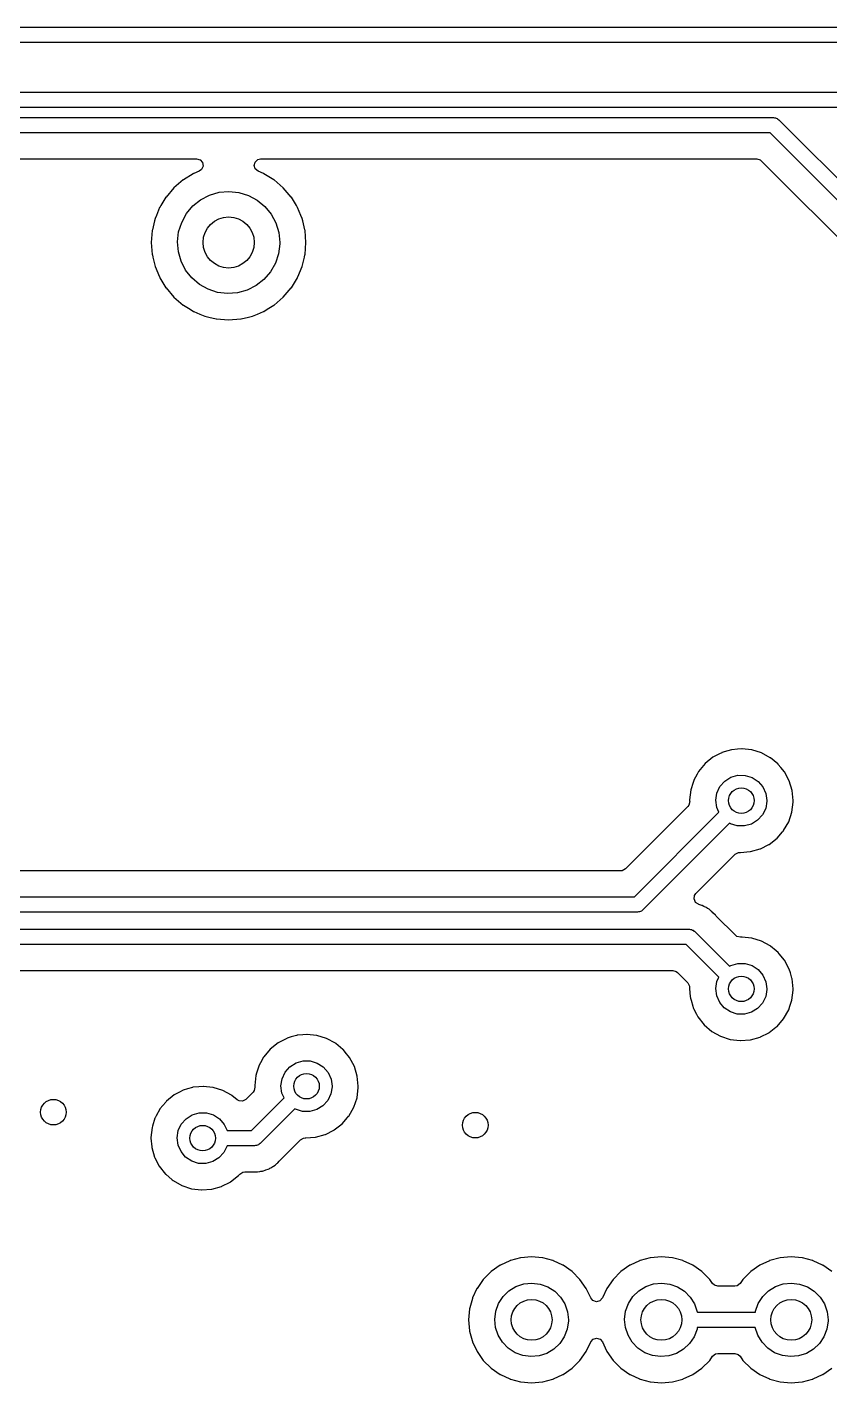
# Model space of a CAD drawing. Extents: x 123 to 292, y -246 to -33.
# Drawn here: x 251.58 to 267.29, y -59.91 to -33.38 of the extents above; entities that cross this region are included whole.
import ezdxf

# ---------------------------------------------------------------- set-up
doc = ezdxf.new("R2010")
doc.units = 0
doc.layers.add('BLACK', color=7, linetype='CONTINUOUS')

msp = doc.modelspace()

# ---------------------------------------------------------------- linework, layer by layer
at = {"layer": 'BLACK', "linetype": 'CONTINUOUS'}
for p, q in [((128.016, -33.378), (281.94, -33.378)), ((281.878, -33.678), (128.078, -33.678)), ((129.286, -34.648), (279.527, -34.648)), ((279.465, -34.948), (129.348, -34.948)), ((145.316, -35.1475), (266.184, -35.1475)), ((266.184, -35.1475), (266.203, -35.1526)), ((266.203, -35.1526), (266.222, -35.1526)), ((266.222, -35.1526), (266.239, -35.1625)), ((266.239, -35.1625), (266.259, -35.1676)), ((266.259, -35.1676), (266.272, -35.1816)), ((266.272, -35.1816), (266.29, -35.1914)), ((266.29, -35.1914), (270.916, -39.8181)), ((266.121, -35.4475), (145.379, -35.4475)), ((270.705, -40.0313), (266.121, -35.4475)), ((240.91, -35.956), (254.898, -35.956)), ((254.898, -35.956), (254.966, -35.976)), ((254.966, -35.976), (255.013, -36.0297)), ((255.013, -36.0297), (255.023, -36.0999)), ((256.024, -36.0865), (256.041, -36.0177)), ((256.041, -36.0177), (256.093, -35.9693)), ((256.093, -35.9693), (256.15, -35.956)), ((256.15, -35.956), (265.859, -35.956)), ((265.859, -35.956), (265.927, -35.976)), ((265.927, -35.976), (265.948, -35.9929)), ((265.948, -35.9929), (270.096, -40.1409)), ((254.833, -36.2463), (254.639, -36.3652)), ((254.837, -36.2438), (254.833, -36.2463)), ((254.842, -36.2419), (254.837, -36.2438)), ((254.946, -36.1984), (254.842, -36.2419)), ((254.842, -36.2419), (254.842, -36.2419)), ((254.994, -36.1645), (254.946, -36.1984)), ((255.023, -36.0999), (254.994, -36.1645)), ((256.046, -36.1539), (256.024, -36.0865)), ((256.102, -36.1984), (256.046, -36.1539)), ((256.206, -36.2419), (256.102, -36.1984)), ((256.211, -36.2438), (256.206, -36.2419)), ((256.206, -36.2419), (256.206, -36.2419)), ((256.215, -36.2463), (256.211, -36.2438)), ((256.409, -36.3652), (256.215, -36.2463)), ((254.454, -36.522), (254.3, -36.7026)), ((254.635, -36.3678), (254.454, -36.522)), ((254.639, -36.3652), (254.635, -36.3678)), ((254.639, -36.3652), (254.639, -36.3652)), ((255.149, -36.6648), (255.337, -36.6097)), ((255.337, -36.6097), (255.531, -36.592)), ((255.531, -36.592), (255.725, -36.6124)), ((256.413, -36.3678), (256.409, -36.3652)), ((256.409, -36.3652), (256.409, -36.3652)), ((256.594, -36.522), (256.413, -36.3678)), ((256.748, -36.7026), (256.594, -36.522)), ((254.197, -36.871), (254.176, -36.905)), ((254.297, -36.7068), (254.197, -36.871)), ((254.3, -36.7026), (254.297, -36.7068)), ((254.297, -36.7068), (254.297, -36.7068)), ((254.824, -36.8775), (254.976, -36.7552)), ((254.976, -36.7552), (255.149, -36.6648)), ((255.725, -36.6124), (255.912, -36.6701)), ((255.912, -36.6701), (256.083, -36.763)), ((256.083, -36.763), (256.234, -36.8874)), ((256.751, -36.7068), (256.748, -36.7026)), ((256.851, -36.871), (256.751, -36.7068)), ((256.751, -36.7068), (256.751, -36.7068)), ((256.872, -36.905), (256.851, -36.871)), ((254.085, -37.1244), (254.075, -37.1656)), ((254.11, -37.0643), (254.085, -37.1244)), ((254.174, -36.9096), (254.11, -37.0643)), ((254.176, -36.905), (254.174, -36.9096)), ((254.174, -36.9096), (254.174, -36.9096)), ((254.605, -37.1981), (254.699, -37.027)), ((254.699, -37.027), (254.824, -36.8775)), ((256.234, -36.8874), (256.357, -37.0386)), ((256.357, -37.0386), (256.449, -37.2109)), ((256.874, -36.9096), (256.872, -36.905)), ((256.938, -37.0643), (256.874, -36.9096)), ((256.874, -36.9096), (256.874, -36.9096)), ((256.963, -37.1244), (256.938, -37.0643)), ((256.973, -37.1656), (256.963, -37.1244)), ((254.029, -37.3553), (254.011, -37.592)), ((254.032, -37.345), (254.029, -37.3553)), ((254.075, -37.1656), (254.032, -37.345)), ((254.524, -37.578), (254.546, -37.3841)), ((254.546, -37.3841), (254.605, -37.1981)), ((256.449, -37.2109), (256.505, -37.3978)), ((256.505, -37.3978), (256.524, -37.592)), ((257.016, -37.345), (256.973, -37.1656)), ((257.019, -37.3553), (257.016, -37.345)), ((257.037, -37.592), (257.019, -37.3553)), ((254.011, -37.592), (254.029, -37.8287)), ((254.54, -37.7725), (254.524, -37.578)), ((256.524, -37.6199), (256.499, -37.8135)), ((256.524, -37.592), (256.524, -37.6199)), ((257.019, -37.8287), (257.037, -37.592)), ((254.029, -37.8287), (254.031, -37.8335)), ((254.031, -37.8335), (254.031, -37.8335)), ((254.031, -37.8335), (254.042, -37.8828)), ((254.042, -37.8828), (254.085, -38.0596)), ((254.594, -37.9601), (254.54, -37.7725)), ((256.499, -37.8135), (256.438, -37.9987)), ((256.963, -38.0596), (257.006, -37.8828)), ((257.006, -37.8828), (257.017, -37.8335)), ((257.017, -37.8335), (257.019, -37.8287)), ((257.017, -37.8335), (257.017, -37.8335)), ((254.085, -38.0596), (254.087, -38.0642)), ((254.087, -38.0642), (254.087, -38.0642)), ((254.087, -38.0642), (254.171, -38.2671)), ((254.683, -38.1337), (254.594, -37.9601)), ((254.805, -38.2867), (254.683, -38.1337)), ((256.341, -38.1684), (256.214, -38.3162)), ((256.438, -37.9987), (256.341, -38.1684)), ((256.877, -38.2671), (256.961, -38.0642)), ((256.961, -38.0642), (256.963, -38.0596)), ((256.961, -38.0642), (256.961, -38.0642)), ((254.171, -38.2671), (254.176, -38.279)), ((254.176, -38.279), (254.178, -38.2832)), ((254.178, -38.2832), (254.297, -38.4772)), ((254.953, -38.4131), (254.805, -38.2867)), ((255.124, -38.5084), (254.953, -38.4131)), ((256.06, -38.4363), (255.886, -38.5243)), ((256.214, -38.3162), (256.06, -38.4363)), ((256.751, -38.4772), (256.87, -38.2832)), ((256.87, -38.2832), (256.872, -38.279)), ((256.872, -38.279), (256.877, -38.2671)), ((254.297, -38.4772), (254.297, -38.4772)), ((254.297, -38.4772), (254.3, -38.4814)), ((254.3, -38.4814), (254.454, -38.662)), ((254.454, -38.662), (254.635, -38.8162)), ((255.309, -38.5687), (255.124, -38.5084)), ((255.503, -38.5918), (255.309, -38.5687)), ((255.698, -38.5768), (255.503, -38.5918)), ((255.886, -38.5243), (255.698, -38.5768)), ((256.413, -38.8162), (256.594, -38.662)), ((256.594, -38.662), (256.748, -38.4814)), ((256.748, -38.4814), (256.751, -38.4772)), ((256.751, -38.4772), (256.751, -38.4772)), ((254.635, -38.8162), (254.639, -38.8188)), ((254.639, -38.8188), (254.639, -38.8188)), ((254.639, -38.8188), (254.771, -38.8996)), ((254.771, -38.8996), (254.837, -38.9402)), ((254.837, -38.9402), (254.842, -38.9421)), ((254.842, -38.9421), (254.842, -38.9421)), ((254.842, -38.9421), (254.962, -38.9919)), ((254.962, -38.9919), (255.056, -39.0311)), ((255.992, -39.0311), (256.086, -38.9919)), ((256.086, -38.9919), (256.206, -38.9421)), ((256.206, -38.9421), (256.211, -38.9402)), ((256.206, -38.9421), (256.206, -38.9421)), ((256.211, -38.9402), (256.277, -38.8996)), ((256.277, -38.8996), (256.409, -38.8188)), ((256.409, -38.8188), (256.413, -38.8162)), ((256.409, -38.8188), (256.409, -38.8188)), ((255.056, -39.0311), (255.137, -39.0504)), ((255.137, -39.0504), (255.282, -39.0854)), ((255.282, -39.0854), (255.282, -39.0854)), ((255.282, -39.0854), (255.287, -39.0865)), ((255.287, -39.0865), (255.524, -39.1052)), ((255.524, -39.1052), (255.761, -39.0865)), ((255.761, -39.0865), (255.766, -39.0854)), ((255.766, -39.0854), (255.911, -39.0504)), ((255.766, -39.0854), (255.766, -39.0854)), ((255.911, -39.0504), (255.992, -39.0311)), ((265.002, -47.666), (264.848, -47.79)), ((265.129, -47.5995), (265.002, -47.666)), ((265.172, -47.5773), (265.129, -47.5995)), ((265.177, -47.5744), (265.172, -47.5773)), ((265.172, -47.5773), (265.172, -47.5773)), ((265.291, -47.5411), (265.177, -47.5744)), ((265.361, -47.5203), (265.291, -47.5411)), ((265.367, -47.5186), (265.361, -47.5203)), ((265.361, -47.5203), (265.361, -47.5203)), ((265.373, -47.518), (265.367, -47.5186)), ((265.482, -47.5082), (265.373, -47.518)), ((265.373, -47.518), (265.373, -47.518)), ((265.564, -47.5006), (265.482, -47.5082)), ((265.57, -47.5013), (265.564, -47.5006)), ((265.755, -47.5207), (265.57, -47.5013)), ((265.57, -47.5013), (265.57, -47.5013)), ((265.761, -47.5213), (265.755, -47.5207)), ((265.755, -47.5207), (265.755, -47.5207)), ((265.95, -47.5798), (265.761, -47.5213)), ((266.124, -47.6739), (265.95, -47.5798)), ((266.128, -47.6778), (266.124, -47.6739)), ((266.27, -47.7947), (266.128, -47.6778)), ((266.128, -47.6778), (266.128, -47.6778)), ((264.69, -47.9984), (264.626, -48.1148)), ((264.718, -47.9469), (264.69, -47.9984)), ((264.721, -47.9415), (264.718, -47.9469)), ((264.718, -47.9469), (264.718, -47.9469)), ((264.848, -47.79), (264.721, -47.9415)), ((266.276, -47.7999), (266.27, -47.7947)), ((266.28, -47.8047), (266.276, -47.7999)), ((266.331, -47.8669), (266.28, -47.8047)), ((266.28, -47.8047), (266.28, -47.8047)), ((266.401, -47.9532), (266.331, -47.8669)), ((266.494, -48.1278), (266.401, -47.9532)), ((264.612, -48.1564), (264.566, -48.3033)), ((264.624, -48.1207), (264.612, -48.1564)), ((264.626, -48.1148), (264.624, -48.1207)), ((264.624, -48.1207), (264.624, -48.1207)), ((265.079, -48.3678), (265.139, -48.2395)), ((265.139, -48.2395), (265.233, -48.1332)), ((265.233, -48.1332), (265.353, -48.0576)), ((265.353, -48.0576), (265.489, -48.0186)), ((265.489, -48.0186), (265.631, -48.0195)), ((265.631, -48.0195), (265.767, -48.0601)), ((265.767, -48.0601), (265.886, -48.1372)), ((265.886, -48.1372), (265.978, -48.2446)), ((265.978, -48.2446), (266.037, -48.3737)), ((266.551, -48.3172), (266.494, -48.1278)), ((264.546, -48.5303), (264.532, -48.5998)), ((264.566, -48.3033), (264.544, -48.4999)), ((264.544, -48.4999), (264.545, -48.5175)), ((264.545, -48.5175), (264.546, -48.5303)), ((265.057, -48.5079), (265.079, -48.3678)), ((265.075, -48.6485), (265.057, -48.5079)), ((266.057, -48.5262), (266.033, -48.666)), ((266.037, -48.3737), (266.057, -48.514)), ((266.057, -48.514), (266.057, -48.5262)), ((266.545, -48.7385), (266.57, -48.5423)), ((266.57, -48.514), (266.551, -48.3172)), ((266.57, -48.5423), (266.57, -48.514)), ((264.51, -48.6299), (263.289, -49.8506)), ((263.463, -50.396), (265.117, -48.7422)), ((264.532, -48.5998), (264.51, -48.6299)), ((265.117, -48.7422), (265.075, -48.6485)), ((265.972, -48.7936), (265.876, -48.8987)), ((266.033, -48.666), (265.972, -48.7936)), ((266.483, -48.9262), (266.545, -48.7385)), ((265.327, -48.9557), (263.631, -50.6521)), ((265.342, -48.9653), (265.327, -48.9557)), ((265.477, -49.0076), (265.342, -48.9653)), ((265.619, -49.0102), (265.477, -49.0076)), ((265.756, -48.9729), (265.619, -49.0102)), ((265.876, -48.8987), (265.756, -48.9729)), ((266.385, -49.0981), (266.483, -48.9262)), ((266.1, -49.3696), (266.256, -49.2479)), ((266.256, -49.2479), (266.365, -49.1214)), ((266.365, -49.1214), (266.381, -49.1028)), ((266.381, -49.1028), (266.385, -49.0981)), ((266.381, -49.1028), (266.381, -49.1028)), ((264.669, -50.3335), (265.439, -49.5633)), ((265.439, -49.5633), (265.501, -49.5293)), ((265.501, -49.5293), (265.53, -49.5265)), ((265.53, -49.5265), (265.536, -49.5272)), ((265.536, -49.5272), (265.542, -49.5267)), ((265.542, -49.5267), (265.727, -49.5125)), ((265.542, -49.5267), (265.542, -49.5267)), ((265.727, -49.5125), (265.733, -49.512)), ((265.727, -49.5125), (265.727, -49.5125)), ((265.733, -49.512), (265.923, -49.4588)), ((265.923, -49.4588), (265.929, -49.456)), ((265.929, -49.456), (266.094, -49.3724)), ((265.929, -49.456), (265.929, -49.456)), ((266.094, -49.3724), (266.1, -49.3696)), ((266.094, -49.3724), (266.094, -49.3724)), ((263.289, -49.8506), (263.227, -49.8846)), ((263.2, -49.8875), (241.498, -49.8875)), ((263.227, -49.8846), (263.2, -49.8875)), ((241.235, -50.396), (263.463, -50.396)), ((264.633, -50.4409), (264.643, -50.3706)), ((264.643, -50.3706), (264.669, -50.3335)), ((263.614, -50.6619), (263.6, -50.6759)), ((263.631, -50.6521), (263.614, -50.6619)), ((264.638, -50.4511), (264.633, -50.4409)), ((264.663, -50.5054), (264.638, -50.4511)), ((264.721, -50.5429), (264.663, -50.5054)), ((264.726, -50.5436), (264.721, -50.5429)), ((264.746, -50.5521), (264.726, -50.5436)), ((264.765, -50.5585), (264.746, -50.5521)), ((264.785, -50.5639), (264.765, -50.5585)), ((264.792, -50.5677), (264.785, -50.5639)), ((264.826, -50.5861), (264.792, -50.5677)), ((264.792, -50.5677), (264.792, -50.5677)), ((264.836, -50.5913), (264.826, -50.5861)), ((264.872, -50.6065), (264.836, -50.5913)), ((264.879, -50.6097), (264.872, -50.6065)), ((264.872, -50.6065), (264.872, -50.6065)), ((264.885, -50.6146), (264.879, -50.6097)), ((264.896, -50.6228), (264.885, -50.6146)), ((264.912, -50.6337), (264.896, -50.6228)), ((264.924, -50.6402), (264.912, -50.6337)), ((264.931, -50.644), (264.924, -50.6402)), ((264.937, -50.6495), (264.931, -50.644)), ((264.965, -50.6756), (264.937, -50.6495)), ((263.525, -50.696), (241.173, -50.696)), ((263.544, -50.6909), (263.525, -50.696)), ((263.564, -50.6909), (263.544, -50.6909)), ((263.581, -50.681), (263.564, -50.6909)), ((263.6, -50.6759), (263.581, -50.681)), ((264.974, -50.6834), (264.965, -50.6756)), ((264.977, -50.6861), (264.974, -50.6834)), ((264.998, -50.7066), (264.977, -50.6861)), ((265.001, -50.7094), (264.998, -50.7066)), ((265.052, -50.7579), (265.001, -50.7094)), ((265.057, -50.7646), (265.052, -50.7579)), ((265.065, -50.7734), (265.057, -50.7646)), ((265.057, -50.7646), (265.057, -50.7646)), ((265.441, -51.1493), (265.065, -50.7734)), ((240.379, -51.031), (264.541, -51.031)), ((264.541, -51.031), (264.56, -51.0361)), ((264.56, -51.0361), (264.58, -51.0361)), ((264.58, -51.0361), (264.597, -51.046)), ((264.597, -51.046), (264.616, -51.0511)), ((264.616, -51.0511), (264.63, -51.0651)), ((264.63, -51.0651), (264.647, -51.0749)), ((264.647, -51.0749), (265.328, -51.7561)), ((265.471, -51.172), (265.441, -51.1493)), ((265.541, -51.1857), (265.471, -51.172)), ((265.564, -51.1836), (265.541, -51.1857)), ((265.57, -51.1843), (265.564, -51.1836)), ((265.755, -51.2037), (265.57, -51.1843)), ((265.57, -51.1843), (265.57, -51.1843)), ((264.479, -51.331), (240.38, -51.331)), ((265.117, -51.9693), (264.479, -51.331)), ((265.761, -51.2043), (265.755, -51.2037)), ((265.755, -51.2037), (265.755, -51.2037)), ((265.95, -51.2628), (265.761, -51.2043)), ((266.124, -51.3569), (265.95, -51.2628)), ((266.128, -51.3608), (266.124, -51.3569)), ((266.241, -51.4539), (266.128, -51.3608)), ((266.128, -51.3608), (266.128, -51.3608)), ((266.276, -51.4829), (266.241, -51.4539)), ((265.353, -51.7406), (265.489, -51.7016)), ((265.489, -51.7016), (265.631, -51.7025)), ((265.631, -51.7025), (265.767, -51.7431)), ((266.28, -51.4877), (266.276, -51.4829)), ((266.299, -51.5107), (266.28, -51.4877)), ((266.28, -51.4877), (266.28, -51.4877)), ((266.401, -51.6362), (266.299, -51.5107)), ((266.494, -51.8108), (266.401, -51.6362)), ((240.725, -51.8395), (264.216, -51.8395)), ((264.216, -51.8395), (264.284, -51.8595)), ((264.284, -51.8595), (264.305, -51.8764)), ((264.305, -51.8764), (264.508, -52.0789)), ((265.079, -52.0508), (265.117, -51.9693)), ((265.328, -51.7561), (265.353, -51.7406)), ((265.767, -51.7431), (265.886, -51.8202)), ((265.886, -51.8202), (265.978, -51.9276)), ((265.978, -51.9276), (266.037, -52.0567)), ((266.516, -51.8832), (266.494, -51.8108)), ((266.547, -51.9859), (266.516, -51.8832)), ((266.551, -52.0002), (266.547, -51.9859)), ((264.508, -52.0789), (264.542, -52.1413)), ((264.542, -52.1413), (264.543, -52.1705)), ((264.543, -52.1705), (264.544, -52.1706)), ((264.544, -52.1706), (264.544, -52.1767)), ((264.544, -52.1767), (264.544, -52.1829)), ((264.544, -52.1829), (264.545, -52.197)), ((264.545, -52.197), (264.558, -52.348)), ((265.057, -52.1909), (265.079, -52.0508)), ((265.075, -52.3315), (265.057, -52.1909)), ((266.057, -52.2092), (266.033, -52.349)), ((266.037, -52.0567), (266.057, -52.197)), ((266.057, -52.197), (266.057, -52.2092)), ((266.545, -52.4215), (266.57, -52.2253)), ((266.57, -52.197), (266.551, -52.0002)), ((266.57, -52.2253), (266.57, -52.197)), ((264.558, -52.348), (264.56, -52.3799)), ((264.56, -52.3799), (264.572, -52.4215)), ((264.572, -52.4215), (264.605, -52.5343)), ((265.133, -52.4612), (265.075, -52.3315)), ((265.224, -52.5697), (265.133, -52.4612)), ((265.972, -52.4766), (265.876, -52.5817)), ((266.033, -52.349), (265.972, -52.4766)), ((266.506, -52.5385), (266.545, -52.4215)), ((264.605, -52.5343), (264.615, -52.57)), ((264.615, -52.57), (264.619, -52.5789)), ((264.619, -52.5789), (264.679, -52.6941)), ((264.679, -52.6941), (264.705, -52.746)), ((264.705, -52.746), (264.828, -52.901)), ((265.342, -52.6483), (265.224, -52.5697)), ((265.477, -52.6906), (265.342, -52.6483)), ((265.619, -52.6932), (265.477, -52.6906)), ((265.756, -52.6559), (265.619, -52.6932)), ((265.876, -52.5817), (265.756, -52.6559)), ((266.256, -52.9309), (266.385, -52.7811)), ((266.385, -52.7811), (266.483, -52.6092)), ((266.483, -52.6092), (266.506, -52.5385)), ((264.828, -52.901), (264.979, -53.0291)), ((264.979, -53.0291), (265.151, -53.1256)), ((265.929, -53.139), (266.094, -53.0554)), ((266.094, -53.0554), (266.1, -53.0526)), ((266.094, -53.0554), (266.094, -53.0554)), ((266.1, -53.0526), (266.233, -52.9488)), ((266.233, -52.9488), (266.251, -52.9347)), ((266.251, -52.9347), (266.256, -52.9309)), ((256.493, -53.254), (256.339, -53.378)), ((256.582, -53.2076), (256.493, -53.254)), ((256.663, -53.1653), (256.582, -53.2076)), ((256.668, -53.1624), (256.663, -53.1653)), ((256.663, -53.1653), (256.663, -53.1653)), ((256.748, -53.139), (256.668, -53.1624)), ((256.852, -53.1083), (256.748, -53.139)), ((256.858, -53.1066), (256.852, -53.1083)), ((256.852, -53.1083), (256.852, -53.1083)), ((256.864, -53.106), (256.858, -53.1066)), ((256.973, -53.0961), (256.864, -53.106)), ((256.864, -53.106), (256.864, -53.106)), ((257.055, -53.0886), (256.973, -53.0961)), ((257.061, -53.0893), (257.055, -53.0886)), ((257.246, -53.1087), (257.061, -53.0893)), ((257.061, -53.0893), (257.061, -53.0893)), ((257.252, -53.1093), (257.246, -53.1087)), ((257.246, -53.1087), (257.246, -53.1087)), ((257.441, -53.1678), (257.252, -53.1093)), ((257.615, -53.2619), (257.441, -53.1678)), ((257.619, -53.2658), (257.615, -53.2619)), ((257.758, -53.3807), (257.619, -53.2658)), ((257.619, -53.2658), (257.619, -53.2658)), ((265.151, -53.1256), (265.339, -53.1867)), ((265.339, -53.1867), (265.536, -53.2102)), ((265.536, -53.2102), (265.542, -53.2097)), ((265.542, -53.2097), (265.727, -53.1955)), ((265.542, -53.2097), (265.542, -53.2097)), ((265.727, -53.1955), (265.733, -53.195)), ((265.727, -53.1955), (265.727, -53.1955)), ((265.733, -53.195), (265.923, -53.1418)), ((265.923, -53.1418), (265.929, -53.139)), ((265.929, -53.139), (265.929, -53.139)), ((256.209, -53.5349), (256.15, -53.6415)), ((256.212, -53.5295), (256.209, -53.5349)), ((256.209, -53.5349), (256.209, -53.5349)), ((256.339, -53.378), (256.212, -53.5295)), ((257.767, -53.3879), (257.758, -53.3807)), ((257.771, -53.3927), (257.767, -53.3879)), ((257.804, -53.4335), (257.771, -53.3927)), ((257.771, -53.3927), (257.771, -53.3927)), ((257.892, -53.5412), (257.804, -53.4335)), ((257.985, -53.7158), (257.892, -53.5412)), ((256.071, -53.8465), (256.057, -53.8913)), ((256.115, -53.7087), (256.071, -53.8465)), ((256.117, -53.7028), (256.115, -53.7087)), ((256.115, -53.7087), (256.115, -53.7087)), ((256.15, -53.6415), (256.117, -53.7028)), ((256.57, -53.9558), (256.63, -53.8275)), ((256.63, -53.8275), (256.724, -53.7212)), ((256.724, -53.7212), (256.844, -53.6456)), ((256.844, -53.6456), (256.98, -53.6066)), ((256.98, -53.6066), (257.122, -53.6075)), ((257.122, -53.6075), (257.258, -53.6481)), ((257.258, -53.6481), (257.377, -53.7252)), ((257.377, -53.7252), (257.469, -53.8326)), ((257.469, -53.8326), (257.528, -53.9617)), ((258.042, -53.9052), (257.985, -53.7158)), ((254.941, -54.1122), (254.832, -54.122)), ((255.023, -54.1046), (254.941, -54.1122)), ((255.029, -54.1053), (255.023, -54.1046)), ((255.214, -54.1247), (255.029, -54.1053)), ((255.029, -54.1053), (255.029, -54.1053)), ((256.037, -54.1183), (256.023, -54.1878)), ((256.057, -53.8913), (256.035, -54.0879)), ((256.035, -54.0879), (256.035, -54.094)), ((256.035, -54.094), (256.037, -54.1183)), ((256.548, -54.0959), (256.57, -53.9558)), ((256.566, -54.2365), (256.548, -54.0959)), ((257.548, -54.1142), (257.524, -54.254)), ((257.528, -53.9617), (257.548, -54.102)), ((257.548, -54.102), (257.548, -54.1142)), ((258.061, -54.102), (258.042, -53.9052)), ((258.061, -54.1303), (258.061, -54.102)), ((254.461, -54.27), (254.307, -54.394)), ((254.561, -54.2179), (254.461, -54.27)), ((254.631, -54.1813), (254.561, -54.2179)), ((254.636, -54.1784), (254.631, -54.1813)), ((254.631, -54.1813), (254.631, -54.1813)), ((254.722, -54.1532), (254.636, -54.1784)), ((254.82, -54.1243), (254.722, -54.1532)), ((254.826, -54.1226), (254.82, -54.1243)), ((254.82, -54.1243), (254.82, -54.1243)), ((254.832, -54.122), (254.826, -54.1226)), ((254.832, -54.122), (254.832, -54.122)), ((255.22, -54.1253), (255.214, -54.1247)), ((255.214, -54.1247), (255.214, -54.1247)), ((255.409, -54.1838), (255.22, -54.1253)), ((255.583, -54.2779), (255.409, -54.1838)), ((255.587, -54.2818), (255.583, -54.2779)), ((255.69, -54.367), (255.587, -54.2818)), ((255.587, -54.2818), (255.587, -54.2818)), ((255.727, -54.3879), (255.69, -54.367)), ((255.86, -54.359), (255.797, -54.393)), ((256.001, -54.2179), (255.86, -54.359)), ((255.97, -54.968), (256.608, -54.3302)), ((256.023, -54.1878), (256.001, -54.2179)), ((256.608, -54.3302), (256.566, -54.2365)), ((257.463, -54.3816), (257.367, -54.4867)), ((257.524, -54.254), (257.463, -54.3816)), ((257.974, -54.5142), (258.036, -54.3265)), ((258.036, -54.3265), (258.061, -54.1303)), ((254.177, -54.5509), (254.106, -54.6797)), ((254.18, -54.5455), (254.177, -54.5509)), ((254.177, -54.5509), (254.177, -54.5509)), ((254.292, -54.4115), (254.18, -54.5455)), ((254.303, -54.3987), (254.292, -54.4115)), ((254.307, -54.394), (254.303, -54.3987)), ((254.812, -54.6616), (254.948, -54.6226)), ((254.948, -54.6226), (255.09, -54.6235)), ((255.09, -54.6235), (255.226, -54.6641)), ((255.797, -54.393), (255.727, -54.3879)), ((256.818, -54.5437), (256.138, -55.2241)), ((256.833, -54.5533), (256.818, -54.5437)), ((256.968, -54.5956), (256.833, -54.5533)), ((257.11, -54.5982), (256.968, -54.5956)), ((257.247, -54.5609), (257.11, -54.5982)), ((257.367, -54.4867), (257.247, -54.5609)), ((257.876, -54.6861), (257.974, -54.5142)), ((254.025, -54.9073), (254.003, -55.1039)), ((254.033, -54.8825), (254.025, -54.9073)), ((254.083, -54.7247), (254.033, -54.8825)), ((254.085, -54.7188), (254.083, -54.7247)), ((254.083, -54.7247), (254.083, -54.7247)), ((254.106, -54.6797), (254.085, -54.7188)), ((254.538, -54.9718), (254.598, -54.8435)), ((254.598, -54.8435), (254.692, -54.7372)), ((254.692, -54.7372), (254.812, -54.6616)), ((255.226, -54.6641), (255.345, -54.7412)), ((255.345, -54.7412), (255.437, -54.8486)), ((255.437, -54.8486), (255.492, -54.968)), ((257.591, -54.9576), (257.747, -54.8359)), ((257.747, -54.8359), (257.853, -54.7134)), ((257.853, -54.7134), (257.872, -54.6908)), ((257.872, -54.6908), (257.876, -54.6861)), ((257.872, -54.6908), (257.872, -54.6908)), ((254.003, -55.1039), (254.004, -55.1173)), ((254.004, -55.1173), (254.018, -55.286)), ((254.516, -55.1119), (254.538, -54.9718)), ((254.534, -55.2525), (254.516, -55.1119)), ((255.492, -54.968), (255.97, -54.968)), ((256.524, -55.5575), (256.93, -55.1513)), ((256.93, -55.1513), (256.992, -55.1173)), ((256.992, -55.1173), (257.021, -55.1145)), ((257.021, -55.1145), (257.027, -55.1152)), ((257.027, -55.1152), (257.033, -55.1147)), ((257.033, -55.1147), (257.218, -55.1005)), ((257.033, -55.1147), (257.033, -55.1147)), ((257.218, -55.1005), (257.224, -55.1)), ((257.218, -55.1005), (257.218, -55.1005)), ((257.224, -55.1), (257.414, -55.0468)), ((257.414, -55.0468), (257.42, -55.044)), ((257.42, -55.044), (257.585, -54.9604)), ((257.42, -55.044), (257.42, -55.044)), ((257.585, -54.9604), (257.591, -54.9576)), ((257.585, -54.9604), (257.585, -54.9604)), ((254.018, -55.286), (254.019, -55.3009)), ((254.019, -55.3009), (254.074, -55.491)), ((254.592, -55.3822), (254.534, -55.2525)), ((254.683, -55.4907), (254.592, -55.3822)), ((255.431, -55.3976), (255.335, -55.5027)), ((255.492, -55.27), (255.431, -55.3976)), ((255.493, -55.268), (255.492, -55.27)), ((256.032, -55.268), (255.493, -55.268)), ((256.051, -55.2629), (256.032, -55.268)), ((256.071, -55.2629), (256.051, -55.2629)), ((256.088, -55.253), (256.071, -55.2629)), ((256.107, -55.2479), (256.088, -55.253)), ((256.121, -55.2339), (256.107, -55.2479)), ((256.138, -55.2241), (256.121, -55.2339)), ((254.074, -55.491), (254.077, -55.4965)), ((254.077, -55.4965), (254.159, -55.6572)), ((254.159, -55.6572), (254.164, -55.667)), ((254.164, -55.667), (254.287, -55.822)), ((254.801, -55.5693), (254.683, -55.4907)), ((254.936, -55.6116), (254.801, -55.5693)), ((255.078, -55.6142), (254.936, -55.6116)), ((255.215, -55.5769), (255.078, -55.6142)), ((255.335, -55.5027), (255.215, -55.5769)), ((256.314, -55.7162), (256.332, -55.7075)), ((256.332, -55.7075), (256.352, -55.6996)), ((256.352, -55.6996), (256.389, -55.6725)), ((256.389, -55.6725), (256.399, -55.666)), ((256.399, -55.666), (256.432, -55.6465)), ((256.432, -55.6465), (256.439, -55.6425)), ((256.432, -55.6465), (256.432, -55.6465)), ((256.439, -55.6425), (256.454, -55.6273)), ((256.454, -55.6273), (256.469, -55.6144)), ((256.469, -55.6144), (256.48, -55.6065)), ((256.48, -55.6065), (256.486, -55.6018)), ((256.486, -55.6018), (256.516, -55.5662)), ((256.516, -55.5662), (256.524, -55.5575)), ((254.287, -55.822), (254.292, -55.8259)), ((254.292, -55.8259), (254.292, -55.8259)), ((254.292, -55.8259), (254.418, -55.9336)), ((254.418, -55.9336), (254.438, -55.9501)), ((254.438, -55.9501), (254.61, -56.0466)), ((255.388, -56.06), (255.553, -55.9764)), ((255.553, -55.9764), (255.559, -55.9736)), ((255.553, -55.9764), (255.553, -55.9764)), ((255.559, -55.9736), (255.715, -55.8519)), ((255.715, -55.8519), (255.742, -55.8202)), ((255.742, -55.8202), (255.802, -55.7817)), ((255.802, -55.7817), (255.838, -55.7765)), ((255.838, -55.7765), (255.95, -55.7765)), ((255.95, -55.7765), (255.962, -55.7771)), ((255.962, -55.7771), (255.962, -55.7771)), ((255.962, -55.7771), (255.97, -55.7788)), ((255.97, -55.7788), (256.04, -55.7766)), ((256.04, -55.7766), (256.044, -55.7765)), ((256.044, -55.7765), (256.073, -55.7765)), ((256.073, -55.7765), (256.078, -55.7759)), ((256.078, -55.7759), (256.09, -55.775)), ((256.09, -55.775), (256.136, -55.7736)), ((256.136, -55.7736), (256.156, -55.7676)), ((256.156, -55.7676), (256.176, -55.7636)), ((256.176, -55.7636), (256.183, -55.7627)), ((256.183, -55.7627), (256.189, -55.7619)), ((256.189, -55.7619), (256.197, -55.7609)), ((256.189, -55.7619), (256.189, -55.7619)), ((256.197, -55.7609), (256.204, -55.758)), ((256.204, -55.758), (256.24, -55.7439)), ((256.204, -55.758), (256.204, -55.758)), ((256.24, -55.7439), (256.251, -55.74)), ((256.251, -55.74), (256.296, -55.7271)), ((256.296, -55.7271), (256.314, -55.7162)), ((254.61, -56.0466), (254.798, -56.1077)), ((254.798, -56.1077), (254.995, -56.1312)), ((254.995, -56.1312), (255.001, -56.1307)), ((255.001, -56.1307), (255.186, -56.1165)), ((255.001, -56.1307), (255.001, -56.1307)), ((255.186, -56.1165), (255.192, -56.116)), ((255.186, -56.1165), (255.186, -56.1165)), ((255.192, -56.116), (255.382, -56.0628)), ((255.382, -56.0628), (255.388, -56.06)), ((255.388, -56.06), (255.388, -56.06)), ((261.026, -57.5175), (260.841, -57.6037)), ((261.031, -57.5152), (261.026, -57.5175)), ((261.026, -57.5175), (261.026, -57.5175)), ((261.037, -57.5138), (261.031, -57.5152)), ((261.234, -57.461), (261.037, -57.5138)), ((261.037, -57.5138), (261.037, -57.5138)), ((261.239, -57.4595), (261.234, -57.461)), ((261.234, -57.461), (261.234, -57.461)), ((261.453, -57.4408), (261.239, -57.4595)), ((261.667, -57.4595), (261.453, -57.4408)), ((261.672, -57.461), (261.667, -57.4595)), ((261.869, -57.5138), (261.672, -57.461)), ((261.672, -57.461), (261.672, -57.461)), ((261.875, -57.5152), (261.869, -57.5138)), ((261.869, -57.5138), (261.869, -57.5138)), ((261.88, -57.5175), (261.875, -57.5152)), ((262.065, -57.6037), (261.88, -57.5175)), ((261.88, -57.5175), (261.88, -57.5175)), ((263.566, -57.5175), (263.381, -57.6037)), ((263.571, -57.5152), (263.566, -57.5175)), ((263.566, -57.5175), (263.566, -57.5175)), ((263.577, -57.5138), (263.571, -57.5152)), ((263.774, -57.461), (263.577, -57.5138)), ((263.577, -57.5138), (263.577, -57.5138)), ((263.779, -57.4595), (263.774, -57.461)), ((263.774, -57.461), (263.774, -57.461)), ((263.993, -57.4408), (263.779, -57.4595)), ((264.207, -57.4595), (263.993, -57.4408)), ((264.212, -57.461), (264.207, -57.4595)), ((264.409, -57.5138), (264.212, -57.461)), ((264.212, -57.461), (264.212, -57.461)), ((264.415, -57.5152), (264.409, -57.5138)), ((264.409, -57.5138), (264.409, -57.5138)), ((264.42, -57.5175), (264.415, -57.5152)), ((264.605, -57.6037), (264.42, -57.5175)), ((264.42, -57.5175), (264.42, -57.5175)), ((266.106, -57.5175), (265.921, -57.6037)), ((266.111, -57.5152), (266.106, -57.5175)), ((266.106, -57.5175), (266.106, -57.5175)), ((266.117, -57.5138), (266.111, -57.5152)), ((266.314, -57.461), (266.117, -57.5138)), ((266.117, -57.5138), (266.117, -57.5138)), ((266.319, -57.4595), (266.314, -57.461)), ((266.314, -57.461), (266.314, -57.461)), ((266.533, -57.4408), (266.319, -57.4595)), ((266.747, -57.4595), (266.533, -57.4408)), ((266.752, -57.461), (266.747, -57.4595)), ((266.949, -57.5138), (266.752, -57.461)), ((266.752, -57.461), (266.752, -57.461)), ((266.955, -57.5152), (266.949, -57.5138)), ((266.949, -57.5138), (266.949, -57.5138)), ((266.96, -57.5175), (266.955, -57.5152)), ((267.145, -57.6037), (266.96, -57.5175)), ((266.96, -57.5175), (266.96, -57.5175)), ((260.66, -57.7293), (260.508, -57.8813)), ((260.836, -57.606), (260.66, -57.7293)), ((260.841, -57.6037), (260.836, -57.606)), ((260.841, -57.6037), (260.841, -57.6037)), ((262.07, -57.606), (262.065, -57.6037)), ((262.065, -57.6037), (262.065, -57.6037)), ((262.246, -57.7293), (262.07, -57.606)), ((262.398, -57.8813), (262.246, -57.7293)), ((263.2, -57.7293), (263.048, -57.8813)), ((263.376, -57.606), (263.2, -57.7293)), ((263.381, -57.6037), (263.376, -57.606)), ((263.381, -57.6037), (263.381, -57.6037)), ((264.61, -57.606), (264.605, -57.6037)), ((264.605, -57.6037), (264.605, -57.6037)), ((264.786, -57.7293), (264.61, -57.606)), ((264.938, -57.8813), (264.786, -57.7293)), ((265.74, -57.7293), (265.588, -57.8813)), ((265.916, -57.606), (265.74, -57.7293)), ((265.921, -57.6037), (265.916, -57.606)), ((265.921, -57.6037), (265.921, -57.6037)), ((267.15, -57.606), (267.145, -57.6037)), ((267.145, -57.6037), (267.145, -57.6037)), ((267.326, -57.7293), (267.15, -57.606)), ((260.383, -58.0624), (260.297, -58.2458)), ((260.385, -58.0574), (260.383, -58.0624)), ((260.383, -58.0624), (260.383, -58.0624)), ((260.508, -57.8813), (260.385, -58.0574)), ((261.01, -58.1066), (261.146, -58.0225)), ((261.146, -58.0225), (261.298, -57.9708)), ((261.298, -57.9708), (261.458, -57.954)), ((261.458, -57.954), (261.617, -57.973)), ((261.617, -57.973), (261.769, -58.0269)), ((261.769, -58.0269), (261.904, -58.1129)), ((262.521, -58.0574), (262.398, -57.8813)), ((262.523, -58.0624), (262.521, -58.0574)), ((262.609, -58.2458), (262.523, -58.0624)), ((262.523, -58.0624), (262.523, -58.0624)), ((262.923, -58.0624), (262.837, -58.2458)), ((262.925, -58.0574), (262.923, -58.0624)), ((262.923, -58.0624), (262.923, -58.0624)), ((263.048, -57.8813), (262.925, -58.0574)), ((263.55, -58.1066), (263.686, -58.0225)), ((263.686, -58.0225), (263.838, -57.9708)), ((263.838, -57.9708), (263.998, -57.954)), ((263.998, -57.954), (264.157, -57.973)), ((264.157, -57.973), (264.309, -58.0269)), ((264.309, -58.0269), (264.444, -58.1129)), ((264.968, -57.9245), (264.938, -57.8813)), ((264.994, -57.9618), (264.968, -57.9245)), ((265.029, -57.9955), (264.994, -57.9618)), ((265.097, -58.0155), (265.029, -57.9955)), ((265.429, -58.0155), (265.097, -58.0155)), ((265.477, -58.0061), (265.429, -58.0155)), ((265.532, -57.9618), (265.477, -58.0061)), ((265.558, -57.9245), (265.532, -57.9618)), ((265.588, -57.8813), (265.558, -57.9245)), ((266.09, -58.1066), (266.226, -58.0225)), ((266.226, -58.0225), (266.378, -57.9708)), ((266.378, -57.9708), (266.538, -57.954)), ((266.538, -57.954), (266.697, -57.973)), ((266.697, -57.973), (266.849, -58.0269)), ((266.849, -58.0269), (266.984, -58.1129)), ((260.293, -58.2575), (260.245, -58.4373)), ((260.294, -58.2522), (260.293, -58.2575)), ((260.293, -58.2575), (260.293, -58.2575)), ((260.297, -58.2458), (260.294, -58.2522)), ((260.753, -58.5047), (260.808, -58.3539)), ((260.808, -58.3539), (260.895, -58.2189)), ((260.895, -58.2189), (261.01, -58.1066)), ((261.904, -58.1129), (262.017, -58.2268)), ((262.017, -58.2268), (262.102, -58.3629)), ((262.102, -58.3629), (262.155, -58.5145)), ((262.654, -58.298), (262.609, -58.2458)), ((262.722, -58.3185), (262.654, -58.298)), ((262.79, -58.299), (262.722, -58.3185)), ((262.837, -58.2458), (262.79, -58.299)), ((263.293, -58.5047), (263.348, -58.3539)), ((263.348, -58.3539), (263.435, -58.2189)), ((263.435, -58.2189), (263.55, -58.1066)), ((264.444, -58.1129), (264.557, -58.2268)), ((264.557, -58.2268), (264.642, -58.3629)), ((264.642, -58.3629), (264.695, -58.5145)), ((265.833, -58.5047), (265.888, -58.3539)), ((265.888, -58.3539), (265.975, -58.2189)), ((265.975, -58.2189), (266.09, -58.1066)), ((266.984, -58.1129), (267.097, -58.2268)), ((267.097, -58.2268), (267.182, -58.3629)), ((267.182, -58.3629), (267.235, -58.5145)), ((260.239, -58.4599), (260.22, -58.674)), ((260.245, -58.4373), (260.239, -58.4599)), ((260.733, -58.6639), (260.753, -58.5047)), ((262.155, -58.5145), (262.173, -58.674)), ((263.273, -58.6639), (263.293, -58.5047)), ((264.695, -58.5145), (264.696, -58.524)), ((264.696, -58.524), (265.831, -58.524)), ((265.831, -58.524), (265.833, -58.5047)), ((267.235, -58.5145), (267.253, -58.674)), ((260.22, -58.674), (260.239, -58.8881)), ((260.239, -58.8881), (260.24, -58.8935)), ((260.24, -58.8935), (260.24, -58.8935)), ((260.24, -58.8935), (260.289, -59.0756)), ((260.749, -58.8237), (260.733, -58.6639)), ((260.799, -58.976), (260.749, -58.8237)), ((262.15, -58.8531), (262.093, -59.0031)), ((262.173, -58.6941), (262.15, -58.8531)), ((262.173, -58.674), (262.173, -58.6941)), ((263.289, -58.8237), (263.273, -58.6639)), ((263.339, -58.976), (263.289, -58.8237)), ((264.69, -58.8531), (264.633, -59.0031)), ((264.694, -58.824), (264.69, -58.8531)), ((265.829, -58.824), (264.694, -58.824)), ((265.879, -58.976), (265.829, -58.824)), ((267.23, -58.8531), (267.173, -59.0031)), ((267.253, -58.6941), (267.23, -58.8531)), ((267.253, -58.674), (267.253, -58.6941)), ((260.289, -59.0756), (260.294, -59.0958)), ((260.294, -59.0958), (260.296, -59.1008)), ((260.296, -59.1008), (260.297, -59.1008)), ((260.297, -59.1008), (260.379, -59.2771)), ((260.883, -59.1133), (260.799, -58.976)), ((260.994, -59.2288), (260.883, -59.1133)), ((262.005, -59.1368), (261.888, -59.2475)), ((262.093, -59.0031), (262.005, -59.1368)), ((262.527, -59.2771), (262.609, -59.1022)), ((262.609, -59.1022), (262.656, -59.049)), ((262.656, -59.049), (262.724, -59.0295)), ((262.724, -59.0295), (262.792, -59.05)), ((262.792, -59.05), (262.837, -59.1022)), ((262.837, -59.1022), (262.919, -59.2771)), ((263.423, -59.1133), (263.339, -58.976)), ((263.534, -59.2288), (263.423, -59.1133)), ((264.545, -59.1368), (264.428, -59.2475)), ((264.633, -59.0031), (264.545, -59.1368)), ((265.963, -59.1133), (265.879, -58.976)), ((266.074, -59.2288), (265.963, -59.1133)), ((267.085, -59.1368), (266.968, -59.2475)), ((267.173, -59.0031), (267.085, -59.1368)), ((260.379, -59.2771), (260.385, -59.2906)), ((260.385, -59.2906), (260.508, -59.4667)), ((261.128, -59.3167), (260.994, -59.2288)), ((261.279, -59.3726), (261.128, -59.3167)), ((261.438, -59.3938), (261.279, -59.3726)), ((261.598, -59.3793), (261.438, -59.3938)), ((261.75, -59.3297), (261.598, -59.3793)), ((261.888, -59.2475), (261.75, -59.3297)), ((262.398, -59.4667), (262.521, -59.2906)), ((262.521, -59.2906), (262.527, -59.2771)), ((262.919, -59.2771), (262.925, -59.2906)), ((262.925, -59.2906), (263.048, -59.4667)), ((263.668, -59.3167), (263.534, -59.2288)), ((263.819, -59.3726), (263.668, -59.3167)), ((263.978, -59.3938), (263.819, -59.3726)), ((264.138, -59.3793), (263.978, -59.3938)), ((264.29, -59.3297), (264.138, -59.3793)), ((264.428, -59.2475), (264.29, -59.3297)), ((264.938, -59.4667), (264.994, -59.3862)), ((264.994, -59.3862), (265.049, -59.3419)), ((265.049, -59.3419), (265.097, -59.3325)), ((265.097, -59.3325), (265.429, -59.3325)), ((265.429, -59.3325), (265.497, -59.3525)), ((265.497, -59.3525), (265.532, -59.3862)), ((265.532, -59.3862), (265.588, -59.4667)), ((266.208, -59.3167), (266.074, -59.2288)), ((266.359, -59.3726), (266.208, -59.3167)), ((266.518, -59.3938), (266.359, -59.3726)), ((266.678, -59.3793), (266.518, -59.3938)), ((266.83, -59.3297), (266.678, -59.3793)), ((266.968, -59.2475), (266.83, -59.3297)), ((260.508, -59.4667), (260.66, -59.6187)), ((260.66, -59.6187), (260.836, -59.742)), ((262.07, -59.742), (262.246, -59.6187)), ((262.246, -59.6187), (262.398, -59.4667)), ((263.048, -59.4667), (263.2, -59.6187)), ((263.2, -59.6187), (263.376, -59.742)), ((264.61, -59.742), (264.786, -59.6187)), ((264.786, -59.6187), (264.938, -59.4667)), ((265.588, -59.4667), (265.74, -59.6187)), ((265.74, -59.6187), (265.916, -59.742)), ((267.15, -59.742), (267.326, -59.6187)), ((260.836, -59.742), (260.841, -59.7443)), ((260.841, -59.7443), (260.841, -59.7443)), ((260.841, -59.7443), (261.026, -59.8305)), ((261.026, -59.8305), (261.031, -59.8328)), ((261.031, -59.8328), (261.037, -59.8342)), ((261.037, -59.8342), (261.037, -59.8342)), ((261.037, -59.8342), (261.234, -59.887)), ((261.234, -59.887), (261.234, -59.887)), ((261.234, -59.887), (261.239, -59.8885)), ((261.239, -59.8885), (261.453, -59.9072)), ((261.453, -59.9072), (261.667, -59.8885)), ((261.667, -59.8885), (261.672, -59.887)), ((261.672, -59.887), (261.869, -59.8342)), ((261.672, -59.887), (261.672, -59.887)), ((261.869, -59.8342), (261.875, -59.8328)), ((261.869, -59.8342), (261.869, -59.8342)), ((261.875, -59.8328), (261.88, -59.8305)), ((261.88, -59.8305), (262.065, -59.7443)), ((262.065, -59.7443), (262.07, -59.742)), ((262.065, -59.7443), (262.065, -59.7443)), ((263.376, -59.742), (263.381, -59.7443)), ((263.381, -59.7443), (263.381, -59.7443)), ((263.381, -59.7443), (263.566, -59.8305)), ((263.566, -59.8305), (263.571, -59.8328)), ((263.571, -59.8328), (263.577, -59.8342)), ((263.577, -59.8342), (263.577, -59.8342)), ((263.577, -59.8342), (263.774, -59.887)), ((263.774, -59.887), (263.774, -59.887)), ((263.774, -59.887), (263.779, -59.8885)), ((263.779, -59.8885), (263.993, -59.9072)), ((263.993, -59.9072), (264.207, -59.8885)), ((264.207, -59.8885), (264.212, -59.887)), ((264.212, -59.887), (264.409, -59.8342)), ((264.212, -59.887), (264.212, -59.887)), ((264.409, -59.8342), (264.415, -59.8328)), ((264.409, -59.8342), (264.409, -59.8342)), ((264.415, -59.8328), (264.42, -59.8305)), ((264.42, -59.8305), (264.605, -59.7443)), ((264.605, -59.7443), (264.61, -59.742)), ((264.605, -59.7443), (264.605, -59.7443)), ((265.916, -59.742), (265.921, -59.7443)), ((265.921, -59.7443), (265.921, -59.7443)), ((265.921, -59.7443), (266.106, -59.8305)), ((266.106, -59.8305), (266.111, -59.8328)), ((266.111, -59.8328), (266.117, -59.8342)), ((266.117, -59.8342), (266.117, -59.8342)), ((266.117, -59.8342), (266.314, -59.887)), ((266.314, -59.887), (266.314, -59.887)), ((266.314, -59.887), (266.319, -59.8885)), ((266.319, -59.8885), (266.533, -59.9072)), ((266.533, -59.9072), (266.747, -59.8885)), ((266.747, -59.8885), (266.752, -59.887)), ((266.752, -59.887), (266.949, -59.8342)), ((266.752, -59.887), (266.752, -59.887)), ((266.949, -59.8342), (266.955, -59.8328)), ((266.949, -59.8342), (266.949, -59.8342)), ((266.955, -59.8328), (266.96, -59.8305)), ((266.96, -59.8305), (267.145, -59.7443)), ((267.145, -59.7443), (267.15, -59.742)), ((267.145, -59.7443), (267.145, -59.7443))]:
    msp.add_line(p, q, dxfattribs=at)
at = {"layer": 'BLACK'}
for centre, radius in [((255.524, -37.592), 0.5), ((265.557, -48.514), 0.25), ((265.557, -52.197), 0.25), ((257.048, -54.102), 0.25), ((252.095, -54.61), 0.25), ((260.35, -54.864), 0.25), ((255.016, -55.118), 0.25), ((261.453, -58.674), 0.4), ((263.993, -58.674), 0.4), ((266.533, -58.674), 0.4)]:
    msp.add_circle(centre, radius, dxfattribs=at)

doc.saveas('drawing.dxf')
